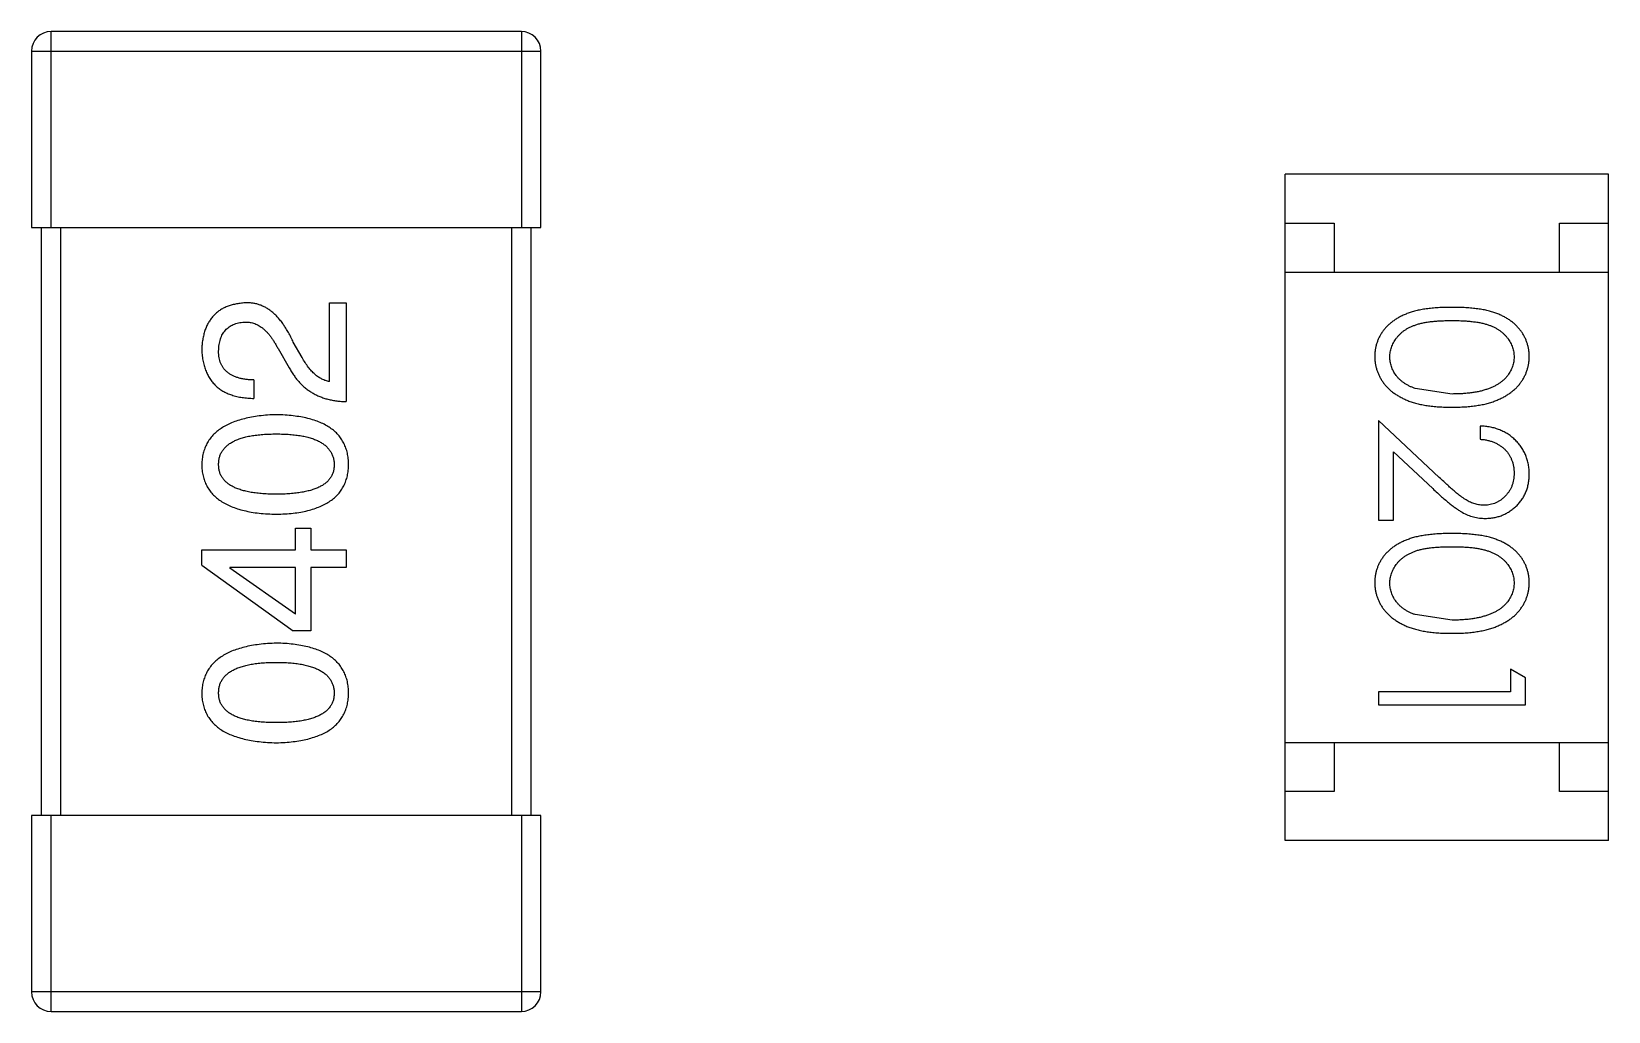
# Model space of a CAD drawing. Header units: millimetres. Extents: x -35.9 to 51.6, y -31.6 to 17.9.
# Drawn here: x 26.938 to 28.548, y -8.299 to -7.299 of the extents above; entities that cross this region are included whole.
import ezdxf

# ---------------------------------------------------------------- set-up
doc = ezdxf.new("R2010")
doc.units = ezdxf.units.MM
doc.header["$LTSCALE"] = 1.21
doc.header["$MEASUREMENT"] = 0
doc.layers.get('0').update_dxf_attribs({"linetype": 'CONTINUOUS'})

msp = doc.modelspace()

# ---------------------------------------------------------------- linework, layer by layer
at = {"color": 7, "linetype": 'Continuous'}
for p, q in [((26.9579, -7.4989), (26.9579, -7.2989)), ((27.4379, -7.2989), (26.9579, -7.2989)), ((27.4379, -7.2989), (27.4379, -7.4989)), ((26.9379, -7.3189), (26.9379, -7.4989)), ((26.9379, -7.3189), (27.4579, -7.3189)), ((27.4579, -7.4989), (27.4579, -7.3189)), ((28.2176, -8.1243), (28.2176, -7.4443)), ((28.5476, -7.4443), (28.2176, -7.4443)), ((28.5476, -8.1243), (28.5476, -7.4443)), ((26.9379, -7.4989), (27.4579, -7.4989)), ((26.9479, -7.4989), (26.9479, -8.0989)), ((26.9679, -8.0989), (26.9679, -7.4989)), ((27.4279, -7.4989), (27.4279, -8.0989)), ((27.4479, -8.0989), (27.4479, -7.4989)), ((28.2176, -7.4943), (28.2676, -7.4943)), ((28.2676, -7.4943), (28.2676, -7.5443)), ((28.4976, -7.5443), (28.4976, -7.4943)), ((28.4976, -7.4943), (28.5476, -7.4943)), ((28.2176, -7.5443), (28.5476, -7.5443)), ((27.242, -7.6561), (27.242, -7.5758)), ((27.242, -7.5758), (27.2592, -7.5758)), ((27.2592, -7.5758), (27.2592, -7.6766)), ((27.1895, -7.6225), (27.201, -7.6422)), ((27.2141, -7.6315), (27.2051, -7.6159)), ((27.1649, -7.6545), (27.1649, -7.6733)), ((28.3879, -7.6688), (28.3502, -7.6631)), ((28.3129, -7.6957), (28.3129, -7.7977)), ((28.3749, -7.7539), (28.3129, -7.6957)), ((28.4167, -7.7015), (28.4167, -7.715)), ((28.3282, -7.7977), (28.3282, -7.7279)), ((28.3282, -7.7279), (28.3683, -7.7654)), ((27.2075, -7.8278), (27.2075, -7.8057)), ((27.2075, -7.8057), (27.2231, -7.8057)), ((27.2231, -7.8057), (27.2231, -7.8278)), ((28.3129, -7.7977), (28.3282, -7.7977)), ((27.1116, -7.8434), (27.1116, -7.8278)), ((27.1116, -7.8278), (27.2075, -7.8278)), ((27.2231, -7.8278), (27.2592, -7.8278)), ((27.2592, -7.8278), (27.2592, -7.8458)), ((27.1116, -7.8434), (27.2051, -7.9106)), ((27.1403, -7.8458), (27.1403, -7.8466)), ((27.2075, -7.8458), (27.1403, -7.8458)), ((27.2075, -7.8934), (27.1403, -7.8466)), ((27.2075, -7.8934), (27.2075, -7.8458)), ((27.2231, -7.8458), (27.2231, -7.9106)), ((27.2592, -7.8458), (27.2231, -7.8458)), ((28.3879, -7.8996), (28.3502, -7.8939)), ((27.2231, -7.9106), (27.2051, -7.9106)), ((28.4475, -7.9496), (28.4475, -7.9727)), ((28.4629, -7.9584), (28.4475, -7.9496)), ((28.4629, -7.9861), (28.4629, -7.9584)), ((28.3129, -7.9727), (28.3129, -7.9861)), ((28.4475, -7.9727), (28.3129, -7.9727)), ((28.3129, -7.9861), (28.4629, -7.9861)), ((28.2176, -8.0243), (28.5476, -8.0243)), ((28.2676, -8.0243), (28.2676, -8.0743)), ((28.4976, -8.0743), (28.4976, -8.0243)), ((28.2676, -8.0743), (28.2176, -8.0743)), ((28.5476, -8.0743), (28.4976, -8.0743)), ((26.9379, -8.0989), (26.9379, -8.2789)), ((27.4579, -8.0989), (26.9379, -8.0989)), ((26.9579, -8.2989), (26.9579, -8.0989)), ((27.4379, -8.0989), (27.4379, -8.2989)), ((27.4579, -8.2789), (27.4579, -8.0989)), ((28.5476, -8.1243), (28.2176, -8.1243)), ((27.4579, -8.2789), (26.9379, -8.2789)), ((26.9579, -8.2989), (27.4379, -8.2989))]:
    msp.add_line(p, q, dxfattribs=at)
for centre, start, end in [((26.9579, -7.3189), 90, 180), ((27.4379, -7.3189), 0, 90), ((26.9579, -8.2789), 180, 270), ((27.4379, -8.2789), 270, 360)]:
    msp.add_arc(centre, 0.02, start, end, dxfattribs=at)
for points, knots in [([(27.1559, -7.5758), (27.1542, -7.5759), (27.1509, -7.5762), (27.1461, -7.577), (27.1417, -7.5781), (27.1375, -7.5795), (27.1336, -7.5813), (27.1301, -7.5834), (27.1268, -7.5859), (27.1239, -7.5886), (27.1213, -7.5918), (27.1189, -7.5952), (27.1169, -7.5989), (27.1152, -7.603), (27.1139, -7.6074), (27.1128, -7.6122), (27.112, -7.6172), (27.1118, -7.6207), (27.1116, -7.6225)], [0, 0, 0, 0, 0.070688, 0.137741, 0.201612, 0.262778, 0.321223, 0.378455, 0.434411, 0.490146, 0.546362, 0.603392, 0.662208, 0.723401, 0.787372, 0.85442, 0.925153, 1, 1, 1, 1]), ([(27.2051, -7.6159), (27.2043, -7.6142), (27.2028, -7.6109), (27.2003, -7.6062), (27.1977, -7.6018), (27.195, -7.5978), (27.1923, -7.5941), (27.1894, -7.5907), (27.1865, -7.5877), (27.1834, -7.585), (27.1803, -7.5826), (27.1771, -7.5806), (27.1738, -7.579), (27.1704, -7.5776), (27.1669, -7.5766), (27.1633, -7.576), (27.1596, -7.5757), (27.1572, -7.5757), (27.1559, -7.5758)], [0, 0, 0, 0, 0.082731, 0.161257, 0.236138, 0.307554, 0.375712, 0.440848, 0.502916, 0.562567, 0.619798, 0.675716, 0.73039, 0.78386, 0.837315, 0.890547, 0.944917, 1, 1, 1, 1]), ([(28.3878, -7.5804), (28.3854, -7.5804), (28.3808, -7.5804), (28.374, -7.5807), (28.3677, -7.5812), (28.3617, -7.5819), (28.3562, -7.5828), (28.351, -7.5839), (28.3463, -7.5852), (28.342, -7.5867), (28.338, -7.5884), (28.3343, -7.5903), (28.3308, -7.5923), (28.3276, -7.5945), (28.3246, -7.5968), (28.3219, -7.5992), (28.3195, -7.6019), (28.3173, -7.6047), (28.3153, -7.6076), (28.3136, -7.6106), (28.3122, -7.6137), (28.3111, -7.6169), (28.3101, -7.6202), (28.3095, -7.6235), (28.3091, -7.627), (28.309, -7.6293), (28.309, -7.6305)], [0, 0, 0, 0, 0.068113, 0.132564, 0.193427, 0.250218, 0.303569, 0.353576, 0.400235, 0.443586, 0.484619, 0.524292, 0.56238, 0.599049, 0.63494, 0.669782, 0.704009, 0.737842, 0.771098, 0.803896, 0.836415, 0.868639, 0.900715, 0.933378, 0.966213, 1, 1, 1, 1]), ([(28.4667, -7.6305), (28.4667, -7.6293), (28.4667, -7.627), (28.4662, -7.6235), (28.4656, -7.6202), (28.4646, -7.6169), (28.4635, -7.6137), (28.462, -7.6105), (28.4603, -7.6075), (28.4584, -7.6046), (28.4561, -7.6018), (28.4537, -7.5991), (28.451, -7.5966), (28.448, -7.5943), (28.4448, -7.5921), (28.4414, -7.5901), (28.4377, -7.5883), (28.4337, -7.5866), (28.4294, -7.5851), (28.4247, -7.5839), (28.4196, -7.5827), (28.414, -7.5819), (28.4081, -7.5812), (28.4017, -7.5807), (28.3949, -7.5804), (28.3902, -7.5804), (28.3878, -7.5804)], [0, 0, 0, 0, 0.033742, 0.066533, 0.099153, 0.13154, 0.164087, 0.196563, 0.229707, 0.263315, 0.297504, 0.331686, 0.366482, 0.4021, 0.438958, 0.476748, 0.515985, 0.556589, 0.599519, 0.645765, 0.695487, 0.748721, 0.805687, 0.866754, 0.931405, 1, 1, 1, 1]), ([(27.1289, -7.625), (27.1289, -7.6238), (27.129, -7.6216), (27.1294, -7.6184), (27.13, -7.6155), (27.1307, -7.6127), (27.1317, -7.6101), (27.1329, -7.6077), (27.1343, -7.6056), (27.1358, -7.6036), (27.1376, -7.6019), (27.1395, -7.6003), (27.1416, -7.599), (27.1439, -7.5978), (27.1465, -7.597), (27.1492, -7.5962), (27.1521, -7.5957), (27.1541, -7.5955), (27.1551, -7.5955)], [0, 0, 0, 0, 0.076112, 0.148436, 0.216883, 0.281466, 0.34298, 0.402356, 0.459881, 0.51546, 0.571111, 0.62658, 0.683162, 0.741007, 0.801404, 0.863825, 0.930544, 1, 1, 1, 1]), ([(27.1551, -7.5955), (27.1559, -7.5954), (27.1575, -7.5953), (27.1599, -7.5955), (27.1623, -7.5959), (27.1646, -7.5965), (27.1669, -7.5974), (27.1692, -7.5985), (27.1714, -7.5998), (27.1736, -7.6014), (27.1757, -7.6032), (27.1778, -7.6053), (27.1799, -7.6076), (27.1819, -7.6101), (27.1839, -7.6128), (27.1858, -7.6158), (27.1877, -7.6191), (27.1889, -7.6213), (27.1895, -7.6225)], [0, 0, 0, 0, 0.052237, 0.103888, 0.155485, 0.207395, 0.259864, 0.31356, 0.369176, 0.4266, 0.486836, 0.550048, 0.61567, 0.685271, 0.75824, 0.834614, 0.915635, 1, 1, 1, 1]), ([(28.3244, -7.631), (28.3245, -7.6293), (28.3247, -7.626), (28.326, -7.6211), (28.328, -7.6164), (28.3304, -7.6126), (28.3327, -7.6098), (28.3346, -7.6077), (28.3368, -7.6058), (28.3391, -7.604), (28.3416, -7.6024), (28.3443, -7.601), (28.3472, -7.5996), (28.3503, -7.5984), (28.3537, -7.5973), (28.3575, -7.5963), (28.3616, -7.5956), (28.3662, -7.5949), (28.3711, -7.5944), (28.3763, -7.5941), (28.382, -7.5938), (28.3859, -7.5938), (28.3879, -7.5938)], [0, 0, 0, 0, 0.060034, 0.120278, 0.182348, 0.247919, 0.281641, 0.315701, 0.350322, 0.385703, 0.421819, 0.459196, 0.497866, 0.538301, 0.58121, 0.628183, 0.679403, 0.734699, 0.794074, 0.858416, 0.927049, 1, 1, 1, 1]), ([(28.3879, -7.5938), (28.3899, -7.5938), (28.3938, -7.5938), (28.3994, -7.5941), (28.4047, -7.5944), (28.4096, -7.595), (28.4142, -7.5955), (28.4183, -7.5964), (28.4221, -7.5973), (28.4255, -7.5984), (28.4286, -7.5996), (28.4315, -7.601), (28.4342, -7.6025), (28.4367, -7.6041), (28.439, -7.6059), (28.4411, -7.6077), (28.4431, -7.6098), (28.4453, -7.6126), (28.4477, -7.6164), (28.4498, -7.6211), (28.4511, -7.626), (28.4512, -7.6293), (28.4513, -7.631)], [0, 0, 0, 0, 0.073302, 0.142286, 0.206253, 0.266017, 0.321612, 0.372532, 0.419497, 0.462398, 0.502825, 0.541489, 0.579034, 0.615143, 0.650298, 0.684912, 0.718701, 0.752189, 0.817245, 0.879117, 0.939613, 1, 1, 1, 1]), ([(27.1116, -7.6225), (27.1117, -7.6245), (27.1119, -7.6285), (27.1127, -7.6341), (27.1139, -7.6395), (27.1155, -7.6444), (27.1175, -7.6489), (27.1198, -7.6531), (27.1226, -7.6569), (27.1257, -7.6603), (27.1293, -7.6633), (27.1332, -7.6659), (27.1376, -7.6681), (27.1423, -7.6699), (27.1474, -7.6714), (27.1529, -7.6724), (27.1588, -7.6731), (27.1628, -7.6732), (27.1649, -7.6733)], [0, 0, 0, 0, 0.07282, 0.141057, 0.2062, 0.267672, 0.326735, 0.383519, 0.439188, 0.494454, 0.549628, 0.605958, 0.66397, 0.72402, 0.787502, 0.854127, 0.925065, 1, 1, 1, 1]), ([(27.1649, -7.6545), (27.1635, -7.6544), (27.1606, -7.6543), (27.1566, -7.6539), (27.1527, -7.6533), (27.1492, -7.6524), (27.146, -7.6513), (27.143, -7.65), (27.1403, -7.6485), (27.1379, -7.6467), (27.1357, -7.6448), (27.1339, -7.6426), (27.1323, -7.6402), (27.131, -7.6376), (27.1301, -7.6347), (27.1294, -7.6317), (27.1289, -7.6284), (27.1289, -7.6261), (27.1289, -7.625)], [0, 0, 0, 0, 0.082594, 0.15978, 0.232961, 0.301462, 0.365595, 0.426678, 0.484662, 0.540809, 0.595146, 0.648401, 0.702272, 0.757102, 0.813447, 0.872233, 0.934055, 1, 1, 1, 1]), ([(27.201, -7.6422), (27.2018, -7.6435), (27.2033, -7.6462), (27.2058, -7.6501), (27.2085, -7.6536), (27.2113, -7.6569), (27.2144, -7.66), (27.2176, -7.6628), (27.221, -7.6654), (27.2245, -7.6676), (27.2283, -7.6697), (27.2322, -7.6714), (27.2362, -7.673), (27.2405, -7.6742), (27.2449, -7.6752), (27.2495, -7.6759), (27.2543, -7.6764), (27.2575, -7.6765), (27.2592, -7.6766)], [0, 0, 0, 0, 0.065828, 0.130094, 0.192451, 0.254037, 0.313974, 0.373757, 0.433048, 0.492243, 0.551902, 0.611758, 0.672678, 0.734814, 0.798569, 0.863693, 0.930488, 1, 1, 1, 1]), ([(27.242, -7.6561), (27.2407, -7.6558), (27.2381, -7.6553), (27.2343, -7.6537), (27.2306, -7.6515), (27.2271, -7.6487), (27.2236, -7.6453), (27.2203, -7.6413), (27.2171, -7.6367), (27.2151, -7.6333), (27.2141, -7.6315)], [0, 0, 0, 0, 0.103034, 0.208166, 0.318255, 0.434664, 0.559728, 0.695394, 0.841708, 1, 1, 1, 1]), ([(28.309, -7.6305), (28.309, -7.6317), (28.3091, -7.6341), (28.3095, -7.6376), (28.3102, -7.641), (28.3111, -7.6444), (28.3123, -7.6476), (28.3138, -7.6508), (28.3155, -7.6539), (28.3175, -7.6569), (28.3197, -7.6598), (28.3223, -7.6626), (28.325, -7.6652), (28.3281, -7.6676), (28.3314, -7.6698), (28.335, -7.6719), (28.3388, -7.6738), (28.3428, -7.6756), (28.3472, -7.6772), (28.352, -7.6785), (28.3571, -7.6797), (28.3625, -7.6807), (28.3683, -7.6814), (28.3745, -7.6819), (28.381, -7.6822), (28.3855, -7.6823), (28.3878, -7.6823)], [0, 0, 0, 0, 0.033824, 0.067298, 0.10028, 0.133019, 0.165736, 0.198792, 0.232372, 0.266409, 0.301016, 0.336196, 0.371972, 0.408574, 0.446394, 0.485225, 0.525372, 0.567224, 0.611081, 0.65775, 0.70702, 0.759235, 0.814484, 0.873227, 0.934937, 1, 1, 1, 1]), ([(28.3502, -7.6631), (28.3491, -7.6627), (28.3471, -7.662), (28.3441, -7.6607), (28.3414, -7.6592), (28.3389, -7.6576), (28.3366, -7.6558), (28.3344, -7.654), (28.3325, -7.652), (28.3303, -7.6492), (28.3279, -7.6455), (28.3259, -7.6408), (28.3246, -7.6359), (28.3245, -7.6326), (28.3244, -7.631)], [0, 0, 0, 0, 0.075949, 0.148549, 0.218996, 0.286119, 0.351826, 0.416074, 0.478265, 0.540325, 0.660405, 0.774606, 0.887187, 1, 1, 1, 1]), ([(28.3878, -7.6823), (28.3901, -7.6823), (28.3946, -7.6822), (28.4012, -7.6819), (28.4074, -7.6814), (28.4132, -7.6806), (28.4187, -7.6797), (28.4238, -7.6785), (28.4286, -7.6771), (28.433, -7.6755), (28.4371, -7.6737), (28.4409, -7.6718), (28.4445, -7.6696), (28.4478, -7.6674), (28.4508, -7.665), (28.4536, -7.6624), (28.4561, -7.6597), (28.4583, -7.6568), (28.4603, -7.6539), (28.462, -7.6508), (28.4635, -7.6476), (28.4646, -7.6443), (28.4656, -7.641), (28.4662, -7.6376), (28.4666, -7.6341), (28.4667, -7.6317), (28.4667, -7.6305)], [0, 0, 0, 0, 0.065278, 0.127205, 0.186168, 0.241675, 0.294115, 0.343609, 0.390387, 0.434463, 0.476646, 0.517002, 0.555936, 0.593716, 0.630057, 0.665601, 0.700745, 0.734917, 0.768681, 0.802087, 0.834849, 0.867433, 0.900138, 0.932806, 0.966212, 1, 1, 1, 1]), ([(28.4513, -7.631), (28.4512, -7.6326), (28.4511, -7.6359), (28.4498, -7.6407), (28.4477, -7.6454), (28.4453, -7.6491), (28.4431, -7.652), (28.441, -7.6541), (28.4388, -7.656), (28.4363, -7.6578), (28.4336, -7.6595), (28.4307, -7.6611), (28.4275, -7.6625), (28.4241, -7.6638), (28.4204, -7.665), (28.4165, -7.6661), (28.4123, -7.6669), (28.4079, -7.6676), (28.4033, -7.6681), (28.3984, -7.6686), (28.3932, -7.6687), (28.3897, -7.6688), (28.3879, -7.6688)], [0, 0, 0, 0, 0.059689, 0.119507, 0.181075, 0.246162, 0.279894, 0.314468, 0.350403, 0.387474, 0.426147, 0.466624, 0.508745, 0.553328, 0.600058, 0.649177, 0.700552, 0.754894, 0.811825, 0.871514, 0.934319, 1, 1, 1, 1]), ([(27.1879, -7.6899), (27.1849, -7.69), (27.179, -7.6903), (27.1705, -7.6911), (27.1626, -7.6923), (27.1553, -7.6939), (27.1485, -7.6958), (27.1423, -7.698), (27.1366, -7.7007), (27.1315, -7.7037), (27.127, -7.7071), (27.1231, -7.7108), (27.1197, -7.7149), (27.1169, -7.7194), (27.1147, -7.7242), (27.1131, -7.7294), (27.112, -7.7349), (27.1118, -7.7388), (27.1116, -7.7407)], [0, 0, 0, 0, 0.088475, 0.171606, 0.249595, 0.322626, 0.391327, 0.455765, 0.516374, 0.573675, 0.628522, 0.681161, 0.732559, 0.783563, 0.83504, 0.887639, 0.942585, 1, 1, 1, 1]), ([(27.2616, -7.7407), (27.2616, -7.7387), (27.2614, -7.7348), (27.2604, -7.7292), (27.2589, -7.724), (27.2568, -7.7191), (27.2542, -7.7145), (27.251, -7.7104), (27.2472, -7.7066), (27.2428, -7.7033), (27.2379, -7.7003), (27.2324, -7.6977), (27.2263, -7.6954), (27.2197, -7.6936), (27.2126, -7.6921), (27.2048, -7.691), (27.1965, -7.6902), (27.1908, -7.69), (27.1879, -7.6899)], [0, 0, 0, 0, 0.059134, 0.115603, 0.169236, 0.221572, 0.273254, 0.32474, 0.377319, 0.431815, 0.488555, 0.548609, 0.612242, 0.680182, 0.75251, 0.829782, 0.91231, 1, 1, 1, 1]), ([(27.1289, -7.7407), (27.1289, -7.7395), (27.129, -7.737), (27.1297, -7.7334), (27.1308, -7.7301), (27.1325, -7.727), (27.1346, -7.7242), (27.1371, -7.7216), (27.1402, -7.7193), (27.1437, -7.7172), (27.1476, -7.7154), (27.152, -7.7138), (27.1569, -7.7125), (27.1622, -7.7114), (27.1679, -7.7106), (27.1742, -7.71), (27.1809, -7.7096), (27.1855, -7.7096), (27.1879, -7.7096)], [0, 0, 0, 0, 0.050604, 0.098688, 0.145699, 0.191791, 0.238625, 0.286717, 0.337546, 0.391814, 0.449755, 0.512106, 0.579685, 0.652048, 0.730262, 0.814146, 0.904281, 1, 1, 1, 1]), ([(27.1879, -7.7096), (27.1902, -7.7096), (27.1948, -7.7096), (27.2014, -7.71), (27.2075, -7.7106), (27.2133, -7.7114), (27.2185, -7.7125), (27.2234, -7.7139), (27.2277, -7.7154), (27.2317, -7.7172), (27.2352, -7.7193), (27.2382, -7.7216), (27.2408, -7.7242), (27.2429, -7.727), (27.2446, -7.7301), (27.2459, -7.7334), (27.2467, -7.737), (27.2468, -7.7395), (27.2469, -7.7407)], [0, 0, 0, 0, 0.094834, 0.184067, 0.267029, 0.344713, 0.417334, 0.484367, 0.546941, 0.604717, 0.65953, 0.710539, 0.759381, 0.806382, 0.853027, 0.900623, 0.949121, 1, 1, 1, 1]), ([(28.4667, -7.7504), (28.4667, -7.7488), (28.4666, -7.7455), (28.4659, -7.7406), (28.4648, -7.736), (28.4633, -7.7316), (28.4613, -7.7274), (28.4589, -7.7233), (28.456, -7.7195), (28.4527, -7.716), (28.4491, -7.7127), (28.4452, -7.7098), (28.441, -7.7074), (28.4366, -7.7054), (28.432, -7.7037), (28.4271, -7.7026), (28.422, -7.7018), (28.4185, -7.7016), (28.4167, -7.7015)], [0, 0, 0, 0, 0.06445, 0.126725, 0.187421, 0.247417, 0.306749, 0.366595, 0.427749, 0.490235, 0.553031, 0.614805, 0.676505, 0.738096, 0.801021, 0.864897, 0.931209, 1, 1, 1, 1]), ([(28.4167, -7.715), (28.418, -7.7151), (28.4207, -7.7153), (28.4244, -7.7161), (28.428, -7.717), (28.4313, -7.7183), (28.4344, -7.7198), (28.4372, -7.7215), (28.4399, -7.7235), (28.4423, -7.7258), (28.4444, -7.7282), (28.4463, -7.7309), (28.4478, -7.7336), (28.4491, -7.7366), (28.4501, -7.7397), (28.4508, -7.7429), (28.4512, -7.7463), (28.4513, -7.7486), (28.4513, -7.7497)], [0, 0, 0, 0, 0.073648, 0.143686, 0.210962, 0.275557, 0.338064, 0.399311, 0.4594, 0.51934, 0.579024, 0.637809, 0.695959, 0.754122, 0.813113, 0.873453, 0.935561, 1, 1, 1, 1]), ([(27.1116, -7.7407), (27.1117, -7.7427), (27.1119, -7.7466), (27.1129, -7.7522), (27.1145, -7.7575), (27.1166, -7.7624), (27.1194, -7.7669), (27.1227, -7.771), (27.1266, -7.7748), (27.1311, -7.7781), (27.1362, -7.7811), (27.1419, -7.7837), (27.1481, -7.786), (27.155, -7.7878), (27.1624, -7.7894), (27.1704, -7.7905), (27.1789, -7.7912), (27.1848, -7.7914), (27.1879, -7.7915)], [0, 0, 0, 0, 0.057911, 0.113262, 0.165956, 0.217443, 0.268511, 0.319665, 0.372, 0.426129, 0.483365, 0.543779, 0.607756, 0.676562, 0.749704, 0.827713, 0.911177, 1, 1, 1, 1]), ([(27.1879, -7.771), (27.1855, -7.771), (27.1809, -7.771), (27.1742, -7.7706), (27.1679, -7.77), (27.1622, -7.7693), (27.1569, -7.7681), (27.152, -7.7669), (27.1476, -7.7653), (27.1437, -7.7636), (27.1402, -7.7616), (27.1371, -7.7593), (27.1346, -7.7568), (27.1325, -7.7541), (27.1308, -7.7511), (27.1297, -7.7478), (27.129, -7.7443), (27.1289, -7.7419), (27.1289, -7.7407)], [0, 0, 0, 0, 0.096452, 0.187278, 0.271765, 0.350519, 0.423437, 0.491321, 0.554011, 0.612224, 0.666281, 0.717003, 0.764884, 0.811423, 0.856783, 0.902993, 0.950236, 1, 1, 1, 1]), ([(27.2469, -7.7407), (27.2468, -7.7419), (27.2467, -7.7443), (27.2461, -7.7478), (27.2449, -7.7511), (27.2432, -7.754), (27.2412, -7.7568), (27.2386, -7.7593), (27.2356, -7.7616), (27.2321, -7.7636), (27.2281, -7.7653), (27.2237, -7.7669), (27.2189, -7.7681), (27.2136, -7.7692), (27.2078, -7.77), (27.2016, -7.7706), (27.1949, -7.771), (27.1903, -7.771), (27.1879, -7.771)], [0, 0, 0, 0, 0.049766, 0.097012, 0.143225, 0.188786, 0.235079, 0.282962, 0.333687, 0.387747, 0.445963, 0.508657, 0.576545, 0.649868, 0.72822, 0.812712, 0.903543, 1, 1, 1, 1]), ([(27.1879, -7.7915), (27.1908, -7.7914), (27.1965, -7.7912), (27.2048, -7.7905), (27.2126, -7.7894), (27.2197, -7.7879), (27.2263, -7.786), (27.2324, -7.7837), (27.2379, -7.7811), (27.2428, -7.7781), (27.2472, -7.7748), (27.251, -7.771), (27.2542, -7.7669), (27.2568, -7.7624), (27.2589, -7.7575), (27.2604, -7.7522), (27.2614, -7.7466), (27.2616, -7.7427), (27.2616, -7.7407)], [0, 0, 0, 0, 0.087693, 0.170223, 0.247496, 0.319826, 0.387768, 0.451403, 0.511459, 0.568358, 0.622671, 0.675251, 0.726739, 0.778422, 0.830759, 0.884394, 0.940865, 1, 1, 1, 1]), ([(28.4209, -7.7823), (28.4193, -7.7822), (28.4161, -7.7821), (28.4113, -7.7811), (28.4066, -7.7794), (28.4028, -7.7774), (28.3997, -7.7753), (28.397, -7.7734), (28.3941, -7.7711), (28.3908, -7.7684), (28.3873, -7.7654), (28.3834, -7.7619), (28.3793, -7.758), (28.3764, -7.7553), (28.3749, -7.7539)], [0, 0, 0, 0, 0.088014, 0.174976, 0.2638, 0.355443, 0.406413, 0.465519, 0.533076, 0.609353, 0.693899, 0.787171, 0.889197, 1, 1, 1, 1]), ([(28.4513, -7.7497), (28.4513, -7.7509), (28.4512, -7.7531), (28.4508, -7.7563), (28.4501, -7.7594), (28.4491, -7.7624), (28.4479, -7.7652), (28.4463, -7.7679), (28.4445, -7.7705), (28.4424, -7.7729), (28.4401, -7.7751), (28.4377, -7.777), (28.4352, -7.7786), (28.4325, -7.78), (28.4298, -7.781), (28.4269, -7.7817), (28.424, -7.7822), (28.4219, -7.7823), (28.4209, -7.7823)], [0, 0, 0, 0, 0.068027, 0.133505, 0.19695, 0.26027, 0.322741, 0.384982, 0.448465, 0.513424, 0.578224, 0.640011, 0.700094, 0.760067, 0.819012, 0.877878, 0.938035, 1, 1, 1, 1]), ([(28.4221, -7.7957), (28.4236, -7.7957), (28.4265, -7.7956), (28.4308, -7.795), (28.435, -7.794), (28.439, -7.7927), (28.4428, -7.7909), (28.4465, -7.7887), (28.4501, -7.7862), (28.4535, -7.7832), (28.4566, -7.7801), (28.4593, -7.7765), (28.4616, -7.7728), (28.4635, -7.7688), (28.4649, -7.7645), (28.4659, -7.76), (28.4666, -7.7553), (28.4667, -7.7521), (28.4667, -7.7504)], [0, 0, 0, 0, 0.06271, 0.123347, 0.183401, 0.242828, 0.302097, 0.36242, 0.423725, 0.487032, 0.550491, 0.612709, 0.674265, 0.73617, 0.799211, 0.863483, 0.930525, 1, 1, 1, 1]), ([(28.3683, -7.7654), (28.3698, -7.7668), (28.3728, -7.7696), (28.3772, -7.7735), (28.3813, -7.7771), (28.3852, -7.7803), (28.3888, -7.7832), (28.3922, -7.7856), (28.3953, -7.7877), (28.3992, -7.7901), (28.4039, -7.7924), (28.4098, -7.7943), (28.4159, -7.7955), (28.42, -7.7957), (28.4221, -7.7957)], [0, 0, 0, 0, 0.09953, 0.192079, 0.277712, 0.357454, 0.429648, 0.495771, 0.555538, 0.608657, 0.707578, 0.804328, 0.901298, 1, 1, 1, 1]), ([(28.3878, -7.8111), (28.3854, -7.8111), (28.3808, -7.8112), (28.374, -7.8115), (28.3677, -7.812), (28.3617, -7.8127), (28.3562, -7.8136), (28.351, -7.8146), (28.3463, -7.816), (28.342, -7.8175), (28.338, -7.8192), (28.3343, -7.821), (28.3308, -7.823), (28.3276, -7.8252), (28.3246, -7.8275), (28.3219, -7.83), (28.3195, -7.8327), (28.3173, -7.8354), (28.3153, -7.8384), (28.3136, -7.8414), (28.3122, -7.8445), (28.3111, -7.8477), (28.3101, -7.8509), (28.3095, -7.8543), (28.3091, -7.8578), (28.309, -7.8601), (28.309, -7.8613)], [0, 0, 0, 0, 0.068113, 0.132564, 0.193427, 0.250218, 0.303569, 0.353576, 0.400235, 0.443586, 0.484619, 0.524292, 0.56238, 0.599049, 0.63494, 0.669782, 0.704009, 0.737842, 0.771098, 0.803896, 0.836415, 0.868639, 0.900715, 0.933378, 0.966213, 1, 1, 1, 1]), ([(28.4667, -7.8613), (28.4667, -7.8601), (28.4667, -7.8578), (28.4662, -7.8543), (28.4656, -7.8509), (28.4646, -7.8476), (28.4635, -7.8444), (28.462, -7.8413), (28.4603, -7.8383), (28.4584, -7.8353), (28.4561, -7.8325), (28.4537, -7.8298), (28.451, -7.8274), (28.448, -7.8251), (28.4448, -7.8229), (28.4414, -7.8209), (28.4377, -7.8191), (28.4337, -7.8174), (28.4294, -7.8159), (28.4247, -7.8146), (28.4196, -7.8135), (28.414, -7.8127), (28.4081, -7.812), (28.4017, -7.8115), (28.3949, -7.8112), (28.3902, -7.8111), (28.3878, -7.8111)], [0, 0, 0, 0, 0.033742, 0.066533, 0.099153, 0.13154, 0.164087, 0.196563, 0.229707, 0.263315, 0.297504, 0.331686, 0.366482, 0.4021, 0.438958, 0.476748, 0.515985, 0.556589, 0.599519, 0.645765, 0.695487, 0.748721, 0.805687, 0.866754, 0.931405, 1, 1, 1, 1]), ([(28.3244, -7.8617), (28.3245, -7.8601), (28.3247, -7.8568), (28.326, -7.8519), (28.328, -7.8472), (28.3304, -7.8434), (28.3327, -7.8405), (28.3346, -7.8385), (28.3368, -7.8366), (28.3391, -7.8348), (28.3416, -7.8332), (28.3443, -7.8317), (28.3472, -7.8304), (28.3503, -7.8291), (28.3537, -7.828), (28.3575, -7.8271), (28.3616, -7.8263), (28.3662, -7.8257), (28.3711, -7.8252), (28.3763, -7.8249), (28.382, -7.8246), (28.3859, -7.8246), (28.3879, -7.8246)], [0, 0, 0, 0, 0.060034, 0.120278, 0.182348, 0.247919, 0.281641, 0.315701, 0.350322, 0.385703, 0.421819, 0.459196, 0.497866, 0.538301, 0.58121, 0.628183, 0.679403, 0.734699, 0.794074, 0.858416, 0.927049, 1, 1, 1, 1]), ([(28.3879, -7.8246), (28.3899, -7.8246), (28.3938, -7.8246), (28.3994, -7.8249), (28.4047, -7.8252), (28.4096, -7.8257), (28.4142, -7.8263), (28.4183, -7.8272), (28.4221, -7.8281), (28.4255, -7.8292), (28.4286, -7.8304), (28.4315, -7.8317), (28.4342, -7.8332), (28.4367, -7.8349), (28.439, -7.8366), (28.4411, -7.8385), (28.4431, -7.8405), (28.4453, -7.8434), (28.4477, -7.8471), (28.4498, -7.8518), (28.4511, -7.8567), (28.4512, -7.8601), (28.4513, -7.8617)], [0, 0, 0, 0, 0.073302, 0.142286, 0.206253, 0.266017, 0.321612, 0.372532, 0.419497, 0.462398, 0.502825, 0.541489, 0.579034, 0.615143, 0.650298, 0.684912, 0.718701, 0.752189, 0.817245, 0.879117, 0.939613, 1, 1, 1, 1]), ([(28.309, -7.8613), (28.309, -7.8625), (28.3091, -7.8648), (28.3095, -7.8684), (28.3102, -7.8718), (28.3111, -7.8751), (28.3123, -7.8784), (28.3138, -7.8816), (28.3155, -7.8847), (28.3175, -7.8877), (28.3197, -7.8906), (28.3223, -7.8933), (28.325, -7.8959), (28.3281, -7.8983), (28.3314, -7.9006), (28.335, -7.9026), (28.3388, -7.9046), (28.3428, -7.9064), (28.3472, -7.908), (28.352, -7.9093), (28.3571, -7.9105), (28.3625, -7.9114), (28.3683, -7.9121), (28.3745, -7.9127), (28.381, -7.913), (28.3855, -7.913), (28.3878, -7.913)], [0, 0, 0, 0, 0.033824, 0.067298, 0.10028, 0.133019, 0.165736, 0.198792, 0.232372, 0.266409, 0.301016, 0.336196, 0.371972, 0.408574, 0.446394, 0.485225, 0.525372, 0.567224, 0.611081, 0.65775, 0.70702, 0.759235, 0.814484, 0.873227, 0.934937, 1, 1, 1, 1]), ([(28.3502, -7.8939), (28.3491, -7.8935), (28.3471, -7.8928), (28.3441, -7.8914), (28.3414, -7.89), (28.3389, -7.8884), (28.3366, -7.8866), (28.3344, -7.8848), (28.3325, -7.8828), (28.3303, -7.8799), (28.3279, -7.8763), (28.3259, -7.8716), (28.3246, -7.8667), (28.3245, -7.8634), (28.3244, -7.8617)], [0, 0, 0, 0, 0.075949, 0.148549, 0.218996, 0.286119, 0.351826, 0.416074, 0.478265, 0.540325, 0.660405, 0.774606, 0.887187, 1, 1, 1, 1]), ([(28.3878, -7.913), (28.3901, -7.913), (28.3946, -7.913), (28.4012, -7.9127), (28.4074, -7.9121), (28.4132, -7.9114), (28.4187, -7.9104), (28.4238, -7.9093), (28.4286, -7.9079), (28.433, -7.9063), (28.4371, -7.9044), (28.4409, -7.9025), (28.4445, -7.9004), (28.4478, -7.8982), (28.4508, -7.8958), (28.4536, -7.8932), (28.4561, -7.8905), (28.4583, -7.8876), (28.4603, -7.8846), (28.462, -7.8815), (28.4635, -7.8784), (28.4646, -7.8751), (28.4656, -7.8718), (28.4662, -7.8683), (28.4666, -7.8648), (28.4667, -7.8625), (28.4667, -7.8613)], [0, 0, 0, 0, 0.065278, 0.127205, 0.186168, 0.241675, 0.294115, 0.343609, 0.390387, 0.434463, 0.476646, 0.517002, 0.555936, 0.593716, 0.630057, 0.665601, 0.700745, 0.734917, 0.768681, 0.802087, 0.834849, 0.867433, 0.900138, 0.932806, 0.966212, 1, 1, 1, 1]), ([(28.4513, -7.8617), (28.4512, -7.8634), (28.4511, -7.8666), (28.4498, -7.8715), (28.4477, -7.8762), (28.4453, -7.8799), (28.4431, -7.8828), (28.441, -7.8848), (28.4388, -7.8868), (28.4363, -7.8886), (28.4336, -7.8903), (28.4307, -7.8918), (28.4275, -7.8933), (28.4241, -7.8946), (28.4204, -7.8957), (28.4165, -7.8968), (28.4123, -7.8976), (28.4079, -7.8984), (28.4033, -7.8989), (28.3984, -7.8993), (28.3932, -7.8995), (28.3897, -7.8996), (28.3879, -7.8996)], [0, 0, 0, 0, 0.059689, 0.119507, 0.181075, 0.246162, 0.279894, 0.314468, 0.350403, 0.387474, 0.426147, 0.466624, 0.508745, 0.553328, 0.600058, 0.649177, 0.700552, 0.754894, 0.811825, 0.871514, 0.934319, 1, 1, 1, 1]), ([(27.1879, -7.923), (27.1849, -7.9232), (27.179, -7.9234), (27.1705, -7.9243), (27.1626, -7.9255), (27.1553, -7.927), (27.1485, -7.9289), (27.1423, -7.9312), (27.1366, -7.9338), (27.1315, -7.9369), (27.127, -7.9402), (27.1231, -7.9439), (27.1197, -7.948), (27.1169, -7.9525), (27.1147, -7.9574), (27.1131, -7.9625), (27.112, -7.9681), (27.1118, -7.9719), (27.1116, -7.9739)], [0, 0, 0, 0, 0.088475, 0.171606, 0.249595, 0.322626, 0.391327, 0.455765, 0.516374, 0.573675, 0.628522, 0.681161, 0.732559, 0.783563, 0.83504, 0.887639, 0.942585, 1, 1, 1, 1]), ([(27.2616, -7.9739), (27.2616, -7.9719), (27.2614, -7.968), (27.2604, -7.9624), (27.2589, -7.9571), (27.2568, -7.9522), (27.2542, -7.9477), (27.251, -7.9436), (27.2472, -7.9398), (27.2428, -7.9364), (27.2379, -7.9334), (27.2324, -7.9308), (27.2263, -7.9286), (27.2197, -7.9267), (27.2126, -7.9252), (27.2048, -7.9241), (27.1965, -7.9233), (27.1908, -7.9231), (27.1879, -7.923)], [0, 0, 0, 0, 0.059134, 0.115603, 0.169236, 0.221572, 0.273254, 0.32474, 0.377319, 0.431815, 0.488555, 0.548609, 0.612242, 0.680182, 0.75251, 0.829782, 0.91231, 1, 1, 1, 1]), ([(27.1289, -7.9739), (27.1289, -7.9726), (27.129, -7.9702), (27.1297, -7.9666), (27.1308, -7.9633), (27.1325, -7.9602), (27.1346, -7.9574), (27.1371, -7.9548), (27.1402, -7.9525), (27.1437, -7.9504), (27.1476, -7.9486), (27.152, -7.947), (27.1569, -7.9457), (27.1622, -7.9446), (27.1679, -7.9437), (27.1742, -7.9431), (27.1809, -7.9428), (27.1855, -7.9427), (27.1879, -7.9427)], [0, 0, 0, 0, 0.050604, 0.098688, 0.145699, 0.191791, 0.238625, 0.286717, 0.337546, 0.391814, 0.449755, 0.512106, 0.579685, 0.652048, 0.730262, 0.814146, 0.904281, 1, 1, 1, 1]), ([(27.1879, -7.9427), (27.1902, -7.9427), (27.1948, -7.9428), (27.2014, -7.9431), (27.2075, -7.9437), (27.2133, -7.9446), (27.2185, -7.9457), (27.2234, -7.947), (27.2277, -7.9486), (27.2317, -7.9504), (27.2352, -7.9525), (27.2382, -7.9548), (27.2408, -7.9573), (27.2429, -7.9602), (27.2446, -7.9633), (27.2459, -7.9666), (27.2467, -7.9701), (27.2468, -7.9726), (27.2469, -7.9739)], [0, 0, 0, 0, 0.094834, 0.184067, 0.267029, 0.344713, 0.417334, 0.484367, 0.546941, 0.604717, 0.65953, 0.710539, 0.759381, 0.806382, 0.853027, 0.900623, 0.949121, 1, 1, 1, 1]), ([(27.1116, -7.9739), (27.1117, -7.9759), (27.1119, -7.9797), (27.1129, -7.9854), (27.1145, -7.9906), (27.1166, -7.9955), (27.1194, -8), (27.1227, -8.0042), (27.1266, -8.0079), (27.1311, -8.0113), (27.1362, -8.0143), (27.1419, -8.0169), (27.1481, -8.0191), (27.155, -8.021), (27.1624, -8.0225), (27.1704, -8.0236), (27.1789, -8.0244), (27.1848, -8.0246), (27.1879, -8.0247)], [0, 0, 0, 0, 0.057911, 0.113262, 0.165956, 0.217443, 0.268511, 0.319665, 0.372, 0.426129, 0.483365, 0.543779, 0.607756, 0.676562, 0.749704, 0.827713, 0.911177, 1, 1, 1, 1]), ([(27.1879, -8.0042), (27.1855, -8.0042), (27.1809, -8.0041), (27.1742, -8.0038), (27.1679, -8.0032), (27.1622, -8.0024), (27.1569, -8.0013), (27.152, -8.0001), (27.1476, -7.9985), (27.1437, -7.9967), (27.1402, -7.9947), (27.1371, -7.9925), (27.1346, -7.9899), (27.1325, -7.9872), (27.1308, -7.9842), (27.1297, -7.981), (27.129, -7.9775), (27.1289, -7.9751), (27.1289, -7.9739)], [0, 0, 0, 0, 0.096452, 0.187278, 0.271765, 0.350519, 0.423437, 0.491321, 0.554011, 0.612224, 0.666281, 0.717003, 0.764884, 0.811423, 0.856783, 0.902993, 0.950236, 1, 1, 1, 1]), ([(27.1879, -8.0247), (27.1908, -8.0246), (27.1965, -8.0244), (27.2048, -8.0236), (27.2126, -8.0225), (27.2197, -8.021), (27.2263, -8.0191), (27.2324, -8.0169), (27.2379, -8.0143), (27.2428, -8.0113), (27.2472, -8.0079), (27.251, -8.0042), (27.2542, -8), (27.2568, -7.9955), (27.2589, -7.9906), (27.2604, -7.9854), (27.2614, -7.9797), (27.2616, -7.9759), (27.2616, -7.9739)], [0, 0, 0, 0, 0.087693, 0.170223, 0.247496, 0.319826, 0.387768, 0.451403, 0.511459, 0.568358, 0.622671, 0.675251, 0.726739, 0.778422, 0.830759, 0.884394, 0.940865, 1, 1, 1, 1]), ([(27.2469, -7.9739), (27.2468, -7.9751), (27.2467, -7.9775), (27.2461, -7.981), (27.2449, -7.9842), (27.2432, -7.9872), (27.2412, -7.99), (27.2386, -7.9925), (27.2356, -7.9947), (27.2321, -7.9967), (27.2281, -7.9985), (27.2237, -8.0001), (27.2189, -8.0013), (27.2136, -8.0024), (27.2078, -8.0032), (27.2016, -8.0038), (27.1949, -8.0041), (27.1903, -8.0042), (27.1879, -8.0042)], [0, 0, 0, 0, 0.049766, 0.097012, 0.143225, 0.188786, 0.235079, 0.282962, 0.333687, 0.387747, 0.445963, 0.508657, 0.576545, 0.649868, 0.72822, 0.812712, 0.903543, 1, 1, 1, 1])]:
    msp.add_open_spline(points, degree=3, knots=knots, dxfattribs=at)

doc.saveas('drawing.dxf')
